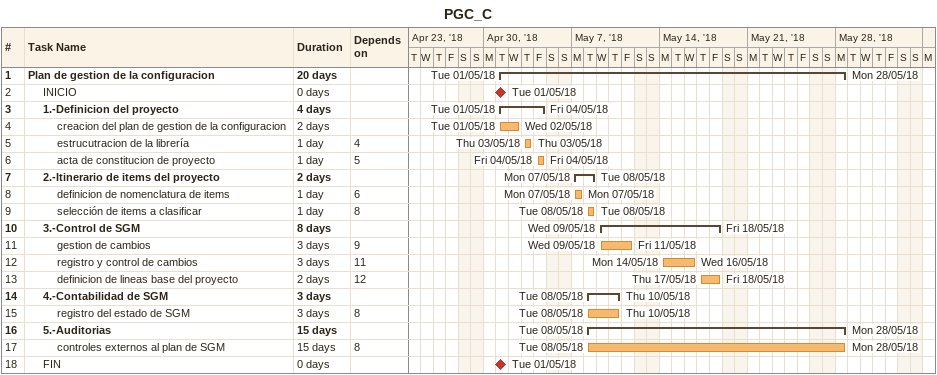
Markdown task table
PGC_C

| ID | Level | Task | Duration | Start | Finish | Predecessors |
|---|---|---|---|---|---|---|
| 1 | 1 | **Plan de gestion de la configuracion** | 20d | 2018-05-01 | 2018-05-28 |  |
| 2 | 2 | INICIO | 0d | 2018-05-01 | 2018-05-01 |  |
| 3 | 2 | **1.-Definicion del proyecto** | 4d | 2018-05-01 | 2018-05-04 |  |
| 4 | 3 | creacion del plan de gestion de la configuracion | 2d | 2018-05-01 | 2018-05-02 |  |
| 5 | 3 | estrucutracion de la librería | 1d | 2018-05-03 | 2018-05-03 | 4 |
| 6 | 3 | acta de constitucion de proyecto | 1d | 2018-05-04 | 2018-05-04 | 5 |
| 7 | 2 | **2.-Itinerario de items del proyecto** | 2d | 2018-05-07 | 2018-05-08 |  |
| 8 | 3 | definicion de nomenclatura de items | 1d | 2018-05-07 | 2018-05-07 | 6 |
| 9 | 3 | selección de items a clasificar | 1d | 2018-05-08 | 2018-05-08 | 8 |
| 10 | 2 | **3.-Control de SGM** | 8d | 2018-05-09 | 2018-05-18 |  |
| 11 | 3 | gestion de cambios | 3d | 2018-05-09 | 2018-05-11 | 9 |
| 12 | 3 | registro y control de cambios | 3d | 2018-05-14 | 2018-05-16 | 11 |
| 13 | 3 | definicion de lineas base del proyecto | 2d | 2018-05-17 | 2018-05-18 | 12 |
| 14 | 2 | **4.-Contabilidad de SGM** | 3d | 2018-05-08 | 2018-05-10 |  |
| 15 | 3 | registro del estado de SGM | 3d | 2018-05-08 | 2018-05-10 | 8 |
| 16 | 2 | **5.-Auditorias** | 15d | 2018-05-08 | 2018-05-28 |  |
| 17 | 3 | controles externos al plan de SGM | 15d | 2018-05-08 | 2018-05-28 | 8 |
| 18 | 2 | FIN | 0d | 2018-05-01 | 2018-05-01 |  |
